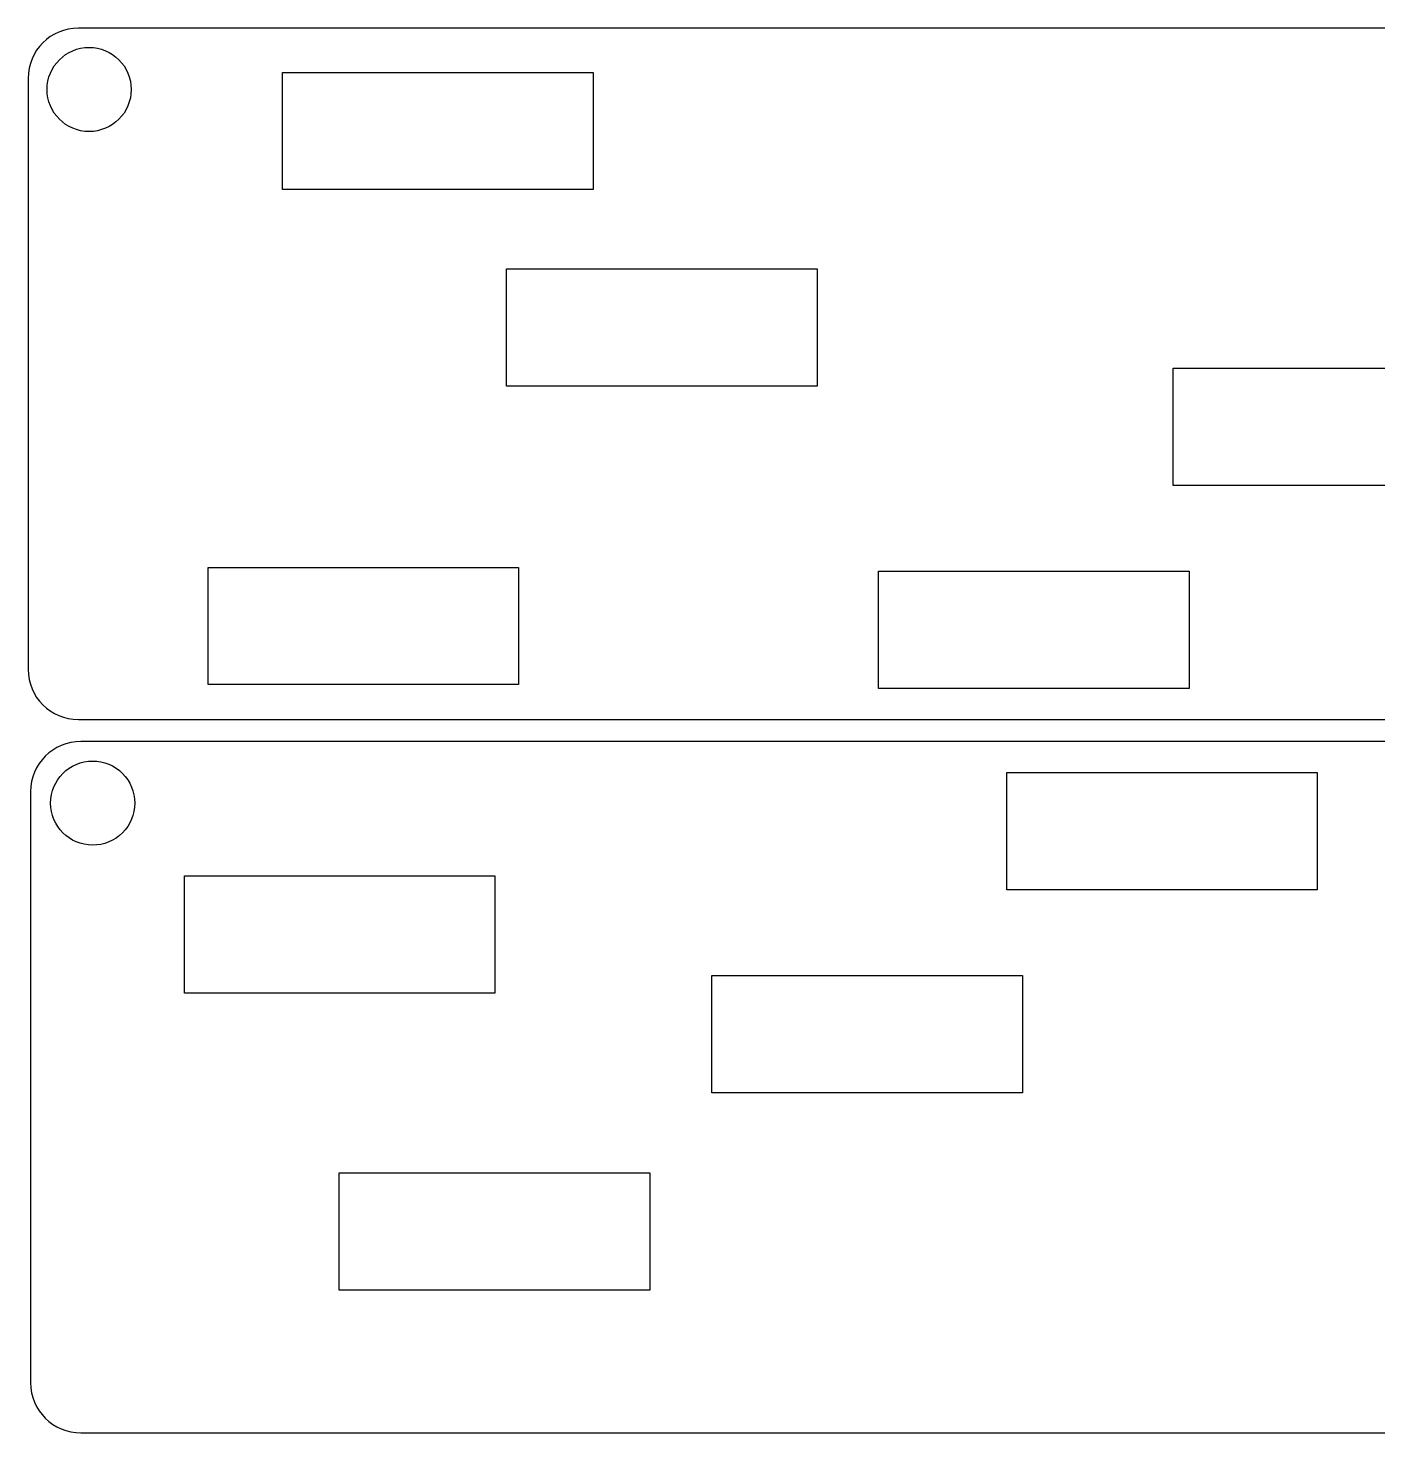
# Model space of a CAD drawing. Extents: x 0.3 to 81.7, y -40.7 to 31.5.
# Drawn here: x 0.3 to 38.79, y -40.69 to -0.64 of the extents above; entities that cross this region are included whole.
import ezdxf

# ---------------------------------------------------------------- set-up
doc = ezdxf.new("R2010")
doc.units = 0
doc.layers.add('Layer_1', color=7, linetype='CONTINUOUS')

msp = doc.modelspace()

# ---------------------------------------------------------------- linework, layer by layer
at = {"layer": 'Layer_1', "color": 5}
for p, q in [((59.796787, -0.64), (1.732418, -0.64)), ((2.038979, -1.190847), (2.038979, -1.190847)), ((7.552408, -1.901389), (16.406348, -1.901389)), ((7.552408, -5.245703), (7.552408, -1.901389)), ((16.406348, -1.901389), (16.406348, -5.245703)), ((0.298645, -2.073776), (0.298645, -18.91959)), ((16.406348, -5.245703), (7.552408, -5.245703)), ((13.942195, -7.501737), (22.795995, -7.501737)), ((13.942195, -10.84605), (13.942195, -7.501737)), ((22.795995, -7.501737), (22.795995, -10.84605)), ((32.951437, -10.339247), (41.805236, -10.339247)), ((32.951437, -13.683558), (32.951437, -10.339247)), ((22.795995, -10.84605), (13.942195, -10.84605)), ((41.805236, -13.683558), (32.951437, -13.683558)), ((5.429671, -16.014411), (14.283467, -16.014411)), ((5.429671, -19.358575), (5.429671, -16.014411)), ((14.283467, -16.014411), (14.283467, -19.358575)), ((24.545521, -16.121021), (33.399465, -16.121021)), ((24.545521, -19.465187), (24.545521, -16.121021)), ((33.399465, -16.121021), (33.399465, -19.465187)), ((14.283467, -19.358575), (5.429671, -19.358575)), ((33.399465, -19.465187), (24.545521, -19.465187)), ((1.732418, -20.353222), (59.796787, -20.353222)), ((59.867803, -20.979081), (1.803434, -20.979081)), ((28.200758, -25.21128), (28.200758, -21.867116)), ((28.200758, -21.867116), (37.054701, -21.867116)), ((37.054701, -21.867116), (37.054701, -25.21128)), ((0.369804, -22.412713), (0.369804, -39.258524)), ((2.140037, -23.935596), (2.140037, -23.935596)), ((4.753971, -28.155546), (4.753971, -24.811233)), ((4.753971, -24.811233), (13.607916, -24.811233)), ((13.607916, -24.811233), (13.607916, -28.155546)), ((37.054701, -25.21128), (28.200758, -25.21128)), ((19.794986, -30.993054), (19.794986, -27.648743)), ((19.794986, -27.648743), (28.648786, -27.648743)), ((28.648786, -27.648743), (28.648786, -30.993054)), ((13.607916, -28.155546), (4.753971, -28.155546)), ((28.648786, -30.993054), (19.794986, -30.993054)), ((9.170368, -36.62534), (9.170368, -33.281173)), ((9.170368, -33.281173), (18.024169, -33.281173)), ((18.024169, -33.281173), (18.024169, -36.62534)), ((18.024169, -36.62534), (9.170368, -36.62534)), ((1.803434, -40.6923), (59.867803, -40.6923))]:
    msp.add_line(p, q, dxfattribs=at)
for points in [[(1.732418, -0.64), (0.938157, -0.64), (0.298645, -1.279513), (0.298645, -2.073776)], [(0.839574, -2.390255), (0.839595, -1.72785), (1.376574, -1.190869), (2.038979, -1.190847)], [(2.038979, -1.190847), (2.701386, -1.190867), (3.238367, -1.727848), (3.238387, -2.390255)], [(2.038979, -3.589662), (1.376574, -3.589641), (0.839595, -3.05266), (0.839574, -2.390255)], [(3.238387, -2.390255), (3.238367, -3.052661), (2.701386, -3.589642), (2.038979, -3.589662)], [(0.298645, -18.91959), (0.298645, -19.713853), (0.938157, -20.353222), (1.732418, -20.353222)], [(1.803434, -20.979081), (1.00917, -20.979081), (0.369804, -21.61845), (0.369804, -22.412713)], [(0.94063, -22.736191), (0.94065, -22.073785), (1.477631, -21.536803), (2.140037, -21.536783)], [(2.140037, -21.536783), (2.458163, -21.536754), (2.763269, -21.663106), (2.988231, -21.88804)], [(2.988231, -21.88804), (3.213193, -22.112975), (3.339582, -22.418066), (3.339592, -22.736191)], [(2.140037, -23.935596), (1.477632, -23.935576), (0.940652, -23.398596), (0.94063, -22.736191)], [(3.339592, -22.736191), (3.339582, -23.054316), (3.213192, -23.359406), (2.98823, -23.58434)], [(2.98823, -23.58434), (2.763268, -23.809274), (2.458162, -23.935625), (2.140037, -23.935596)], [(0.369804, -39.258524), (0.369804, -40.052788), (1.00917, -40.6923), (1.803434, -40.6923)]]:
    msp.add_open_spline(points, degree=3, dxfattribs=at)

doc.saveas('drawing.dxf')
